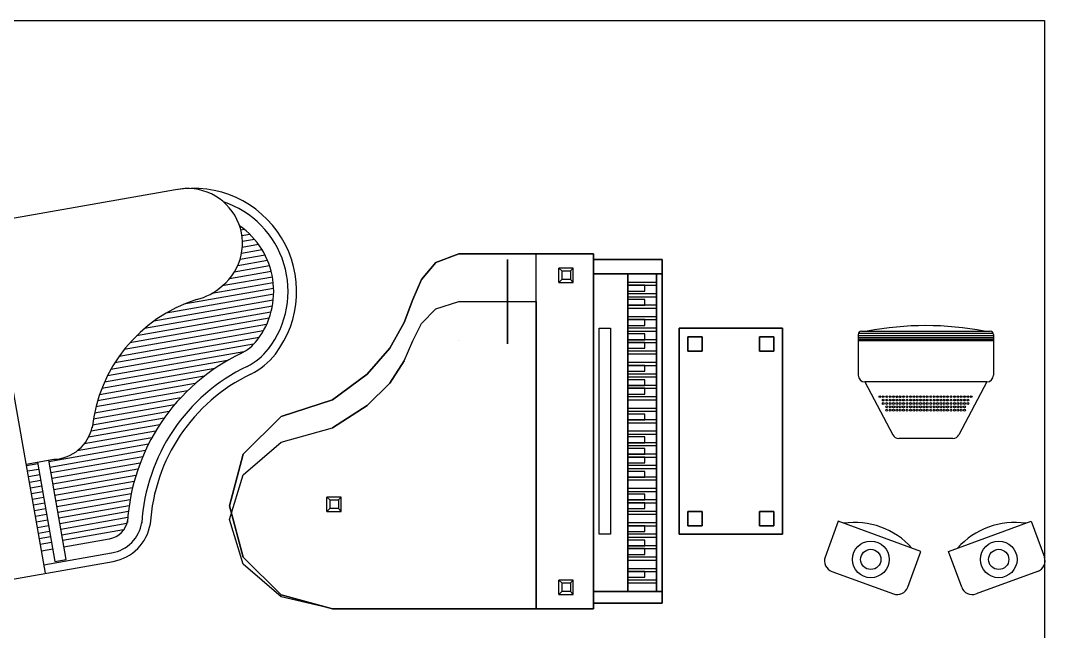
# Model space of a CAD drawing. Extents: x -42728 to 99010, y -18674 to 47645.
# Drawn here: x 48297 to 52845, y 26386 to 29096 of the extents above; entities that cross this region are included whole.
import ezdxf

# ---------------------------------------------------------------- set-up
doc = ezdxf.new("R2010")
doc.units = 0
doc.header["$LTSCALE"] = 100
doc.header["$MEASUREMENT"] = 0
doc.linetypes.add('BLACK_S', pattern=[10000, 10000, 0])
doc.linetypes.add('SHINY', pattern=[10000, 10000, 0])
doc.layers.get('0').update_dxf_attribs({"linetype": 'CONTINUOUS'})
doc.layers.add('PUB_TEXT', color=7, linetype='CONTINUOUS')

# ---------------------------------------------------------------- blocks, each defined once
blk = doc.blocks.new('12ZPIA03')
at = {"color": 8, "linetype": 'BLACK_S'}
for p, q in [((30.5, 50, 37), (32, 54, 37)), ((28, 45.5, 37), (30.5, 50, 37)), ((24, 41, 37), (28, 45.5, 37)), ((18, 36.5, 37), (24, 41, 37))]:
    blk.add_line(p, q, dxfattribs=at)
at = {"color": 0, "linetype": 'ByBlock', "extrusion": (-2.46063e-17, -0.5, 0.866025)}
for p, q in [((30.5, 43.3, 65), (32, 46.77, 67)), ((28, 39.4, 62.75), (30.5, 43.3, 65)), ((24, 35.51, 60.5), (28, 39.4, 62.75)), ((18, 31.61, 58.25), (24, 35.51, 60.5))]:
    blk.add_line(p, q, dxfattribs=at)
at = {"color": 8, "linetype": 'BLACK_S'}
for points, invisible_edges in [([(36, 60.5, 37), (36, 60.5, 37), (40, 62, 37), (40, 54, 37)], 12), ([(40, 0, 37), (40, 62, 37), (63.5, 62, 37), (63.5, 0, 37)], 1), ([(33.5, 57.5, 37), (40, 54, 37), (36, 60.5, 37)], 3), ([(40, 54, 37), (32, 54, 37), (33.5, 57.5, 37), (40, 54, 37)], 5), ([(40, 50, 37), (30.5, 50, 37), (32, 54, 37), (40, 54, 37)], 13), ([(28, 45.5, 37), (40, 45.5, 37), (40, 50, 37), (30.5, 50, 37)], 7), ([(40, 41, 37), (24, 41, 37), (28, 45.5, 37), (40, 45.5, 37)], 13), ([(18, 36.5, 37), (40, 36.5, 37), (40, 41, 37), (24, 41, 37)], 7), ([(18, 18, 37), (9, 33.59, 37), (18, 36.5, 37)], 9), ([(18, 0, 37), (18, 36.5, 37), (40, 36.5, 37), (40, 0, 37)], 7), ([(18, 18, 37), (2.41, 27, 37), (9, 33.59, 37)], 9), ([(18, 18, 37), (0, 18, 37), (2.41, 27, 37)], 9), ([(18, 18, 37), (2.41, 9, 37), (0, 18, 37)], 9), ([(18, 18, 37), (9, 2.41, 37), (2.41, 9, 37)], 9), ([(18, 18, 37), (18, 0, 37), (9, 2.41, 37)], 9)]:
    blk.add_3dface(points, dxfattribs=dict(at, invisible_edges=invisible_edges))
at = {"color": 0, "linetype": 'ByBlock'}
for points in [[(36, 60.5, 40), (36, 60.5, 26), (40, 62, 26), (40, 62, 40)], [(40, 62, 40), (40, 62, 26), (63.5, 62, 26), (63.5, 62, 40)], [(48.5, 60, 37), (48.5, 46.29, 66.58), (48.5, 46.87, 66.97), (48.5, 61, 37)], [(53.5, 0, 40), (53.5, 62, 40), (63.5, 62, 40), (63.5, 0, 40)], [(63.5, 62, 26), (63.5, 62, 40), (63.5, 0, 40), (63.5, 0, 26)], [(63.5, 61, 31), (75.5, 61, 31), (75.5, 61, 26), (63.5, 61, 26)], [(63.5, 58.5, 31), (63.5, 61, 31), (75.5, 61, 31), (75.5, 58.5, 31)], [(75.5, 58.5, 26), (75.5, 58.5, 31), (75.5, 61, 31), (75.5, 61, 26)], [(33.5, 57.5, 26), (33.5, 57.5, 40), (36, 60.5, 40), (36, 60.5, 26)], [(57.5, 57, 26), (57.5, 59.5, 26), (58, 59), (58, 57.5)], [(59.5, 59), (60, 59.5, 26), (57.5, 59.5, 26), (58, 59)], [(60, 57, 26), (60, 59.5, 26), (59.5, 59), (59.5, 57.5)], [(32, 54, 40), (32, 54, 26), (33.5, 57.5, 26), (33.5, 57.5, 40)], [(60, 57, 26), (59.5, 57.5), (58, 57.5), (57.5, 57, 26)], [(63.5, 3, 31), (63.5, 58.5, 31), (69.5, 58.5, 31), (69.5, 3, 31)], [(69.5, 3.5, 29.5), (69.5, 3.5, 31), (69.5, 58.5, 31), (69.5, 58.5, 29.5)], [(75.5, 58.5, 29.5), (69.5, 58.5, 29.5), (69.5, 58.5, 31), (75.5, 58.5, 31)], [(75.5, 3, 29.5), (74.5, 3, 29.5), (74.5, 58.5, 29.5), (75.5, 58.5, 29.5)], [(75.5, 3, 26), (75.5, 3, 29.5), (75.5, 58.5, 29.5), (75.5, 58.5, 26)], [(30.5, 50, 26), (30.5, 50, 40), (32, 54, 40), (32, 54, 26)], [(28, 45.5, 40), (28, 45.5, 26), (30.5, 50, 26), (30.5, 50, 40)], [(64.5, 13, 37.5), (64.5, 49, 37.5), (66.5, 49, 31), (66.5, 13, 31)], [(78.5, 49, 20), (78.5, 49, 17), (96.5, 49, 17), (96.5, 49, 20)], [(78.5, 13, 17), (78.5, 13, 20), (78.5, 49, 20), (78.5, 49, 17)], [(78.5, 13, 20), (78.5, 49, 20), (96.5, 49, 20), (96.5, 13, 20)], [(96.5, 49, 17), (96.5, 49, 20), (96.5, 13, 20), (96.5, 13, 17)], [(82.5, 47.5), (82.5, 47.5, 17), (80, 47.5, 17), (80, 47.5)], [(80, 45, 17), (80, 47.5, 17), (80, 47.5), (80, 45)], [(82.5, 45, 17), (82.5, 47.5, 17), (82.5, 47.5), (82.5, 45)], [(95, 47.5, 17), (92.5, 47.5, 17), (92.5, 47.5), (95, 47.5)], [(92.5, 45, 17), (92.5, 47.5, 17), (92.5, 47.5), (92.5, 45)], [(95, 45, 17), (95, 47.5, 17), (95, 47.5), (95, 45)], [(24, 41, 26), (24, 41, 40), (28, 45.5, 40), (28, 45.5, 26)], [(82.5, 45, 17), (82.5, 45), (80, 45), (80, 45, 17)], [(92.5, 45, 17), (95, 45, 17), (95, 45), (92.5, 45)], [(18, 36.5, 40), (18, 36.5, 26), (24, 41, 26), (24, 41, 40)], [(9, 33.59, 26), (9, 33.59, 40), (18, 36.5, 40), (18, 36.5, 26)], [(2.41, 27, 40), (2.41, 27, 26), (9, 33.59, 26), (9, 33.59, 40)], [(0, 18, 40), (0, 18, 26), (2.41, 27, 26), (2.41, 27, 40)], [(2.41, 9, 26), (2.41, 9, 40), (0, 18, 40), (0, 18, 26)], [(19, 19), (19.5, 19.5, 26), (17, 19.5, 26), (17.5, 19)], [(17, 17, 26), (17, 19.5, 26), (17.5, 19), (17.5, 17.5)], [(19.5, 17, 26), (19.5, 19.5, 26), (19, 19), (19, 17.5)], [(17, 17, 26), (19.5, 17, 26), (19, 17.5), (17.5, 17.5)], [(82.5, 17), (82.5, 17, 17), (80, 17, 17), (80, 17)], [(80, 14.5, 17), (80, 17, 17), (80, 17), (80, 14.5)], [(82.5, 14.5, 17), (82.5, 17, 17), (82.5, 17), (82.5, 14.5)], [(95, 17), (95, 17, 17), (92.5, 17, 17), (92.5, 17)], [(92.5, 14.5, 17), (92.5, 17, 17), (92.5, 17), (92.5, 14.5)], [(95, 14.5, 17), (95, 17, 17), (95, 17), (95, 14.5)], [(80, 14.5, 17), (82.5, 14.5, 17), (82.5, 14.5), (80, 14.5)], [(95, 14.5, 17), (95, 14.5), (92.5, 14.5), (92.5, 14.5, 17)], [(96.5, 13, 20), (96.5, 13, 17), (78.5, 13, 17), (78.5, 13, 20)], [(9, 2.41, 40), (9, 2.41, 26), (2.41, 9, 26), (2.41, 9, 40)], [(57.5, 2.5, 26), (57.5, 5, 26), (58, 4.5), (58, 3)], [(59.5, 4.5), (60, 5, 26), (57.5, 5, 26), (58, 4.5)], [(60, 2.5, 26), (60, 5, 26), (59.5, 4.5), (59.5, 3)], [(18, 0, 26), (18, 0, 40), (9, 2.41, 40), (9, 2.41, 26)], [(57.5, 2.5, 26), (60, 2.5, 26), (59.5, 3), (58, 3)], [(63.5, 3, 31), (75.5, 3, 31), (75.5, 1, 31), (63.5, 1, 31)], [(75.5, 3, 29.5), (75.5, 3, 31), (69.5, 3, 31), (69.5, 3, 29.5)], [(75.5, 1, 26), (75.5, 1, 31), (75.5, 3, 31), (75.5, 3, 26)], [(63.5, 0, 40), (63.5, 0, 26), (18, 0, 26), (18, 0, 40)], [(63.5, 1, 31), (75.5, 1, 31), (75.5, 1, 26), (63.5, 1, 26)]]:
    blk.add_3dface(points, dxfattribs=at)
at = {"color": 8, "linetype": 'BLACK_S'}
for points in [[(69.5, 3, 29.5), (69.5, 58.5, 29.5), (74.5, 58.5, 29.5), (74.5, 3, 29.5)], [(69.5, 55.5, 30.5), (72.5, 55.5, 30.5), (72.5, 56.5, 30.5), (69.5, 56.5, 30.5)], [(69.5, 53, 30.5), (72.5, 53, 30.5), (72.5, 54, 30.5), (69.5, 54, 30.5)], [(69.5, 49.5, 30.5), (72.5, 49.5, 30.5), (72.5, 50.5, 30.5), (69.5, 50.5, 30.5)], [(69.5, 47, 30.5), (72.5, 47, 30.5), (72.5, 48, 30.5), (69.5, 48, 30.5)], [(69.5, 45.5, 30.5), (72.5, 45.5, 30.5), (72.5, 46.5, 30.5), (69.5, 46.5, 30.5)], [(69.5, 41.5, 30.5), (72.5, 41.5, 30.5), (72.5, 42.5, 30.5), (69.5, 42.5, 30.5)], [(69.5, 39, 30.5), (72.5, 39, 30.5), (72.5, 40, 30.5), (69.5, 40, 30.5)], [(69.5, 37.5, 30.5), (72.5, 37.5, 30.5), (72.5, 38.5, 30.5), (69.5, 38.5, 30.5)], [(69.5, 33, 30.5), (72.5, 33, 30.5), (72.5, 34, 30.5), (69.5, 34, 30.5)], [(69.5, 29, 30.5), (72.5, 29, 30.5), (72.5, 30, 30.5), (69.5, 30, 30.5)], [(69.5, 27, 30.5), (72.5, 27, 30.5), (72.5, 28, 30.5), (69.5, 28, 30.5)], [(69.5, 25.5, 30.5), (72.5, 25.5, 30.5), (72.5, 26.5, 30.5), (69.5, 26.5, 30.5)], [(69.5, 23, 30.5), (72.5, 23, 30.5), (72.5, 24, 30.5), (69.5, 24, 30.5)], [(69.5, 19, 30.5), (72.5, 19, 30.5), (72.5, 20, 30.5), (69.5, 20, 30.5)], [(69.5, 17.5, 30.5), (72.5, 17.5, 30.5), (72.5, 18.5, 30.5), (69.5, 18.5, 30.5)], [(69.5, 13.5, 30.5), (72.5, 13.5, 30.5), (72.5, 14.5, 30.5), (69.5, 14.5, 30.5)], [(69.5, 11, 30.5), (72.5, 11, 30.5), (72.5, 12, 30.5), (69.5, 12, 30.5)], [(69.5, 9.5, 30.5), (72.5, 9.5, 30.5), (72.5, 10.5, 30.5), (69.5, 10.5, 30.5)], [(69.5, 5.5, 30.5), (72.5, 5.5, 30.5), (72.5, 6.5, 30.5), (69.5, 6.5, 30.5)]]:
    blk.add_3dface(points, dxfattribs=at)
at = {"color": 7, "linetype": 'SHINY'}
for points in [[(69.5, 57, 30), (69.5, 58.5, 30), (74.5, 58.5, 30), (74.5, 57, 30)], [(69.5, 56.5, 30), (74.5, 56.5, 30), (74.5, 55, 30), (69.5, 55, 30)], [(69.5, 53, 30), (69.5, 54.5, 30), (74.5, 54.5, 30), (74.5, 53, 30)], [(69.5, 52.5, 30), (74.5, 52.5, 30), (74.5, 51, 30), (69.5, 51, 30)], [(69.5, 49, 30), (69.5, 50.5, 30), (74.5, 50.5, 30), (74.5, 49, 30)], [(69.5, 48.5, 30), (74.5, 48.5, 30), (74.5, 47, 30), (69.5, 47, 30)], [(69.5, 45, 30), (69.5, 46.5, 30), (74.5, 46.5, 30), (74.5, 45, 30)], [(69.5, 44.5, 30), (74.5, 44.5, 30), (74.5, 43, 30), (69.5, 43, 30)], [(69.5, 41, 30), (69.5, 42.5, 30), (74.5, 42.5, 30), (74.5, 41, 30)], [(69.5, 40.5, 30), (74.5, 40.5, 30), (74.5, 39, 30), (69.5, 39, 30)], [(69.5, 37, 30), (69.5, 38.5, 30), (74.5, 38.5, 30), (74.5, 37, 30)], [(69.5, 36.5, 30), (74.5, 36.5, 30), (74.5, 35, 30), (69.5, 35, 30)], [(69.5, 33, 30), (69.5, 34.5, 30), (74.5, 34.5, 30), (74.5, 33, 30)], [(69.5, 32.5, 30), (74.5, 32.5, 30), (74.5, 31, 30), (69.5, 31, 30)], [(69.5, 29, 30), (69.5, 30.5, 30), (74.5, 30.5, 30), (74.5, 29, 30)], [(69.5, 28.5, 30), (74.5, 28.5, 30), (74.5, 27, 30), (69.5, 27, 30)], [(69.5, 25, 30), (69.5, 26.5, 30), (74.5, 26.5, 30), (74.5, 25, 30)], [(69.5, 24.5, 30), (74.5, 24.5, 30), (74.5, 23, 30), (69.5, 23, 30)], [(69.5, 21, 30), (69.5, 22.5, 30), (74.5, 22.5, 30), (74.5, 21, 30)], [(69.5, 20.5, 30), (74.5, 20.5, 30), (74.5, 19, 30), (69.5, 19, 30)], [(69.5, 17, 30), (69.5, 18.5, 30), (74.5, 18.5, 30), (74.5, 17, 30)], [(69.5, 16.5, 30), (74.5, 16.5, 30), (74.5, 15, 30), (69.5, 15, 30)], [(69.5, 13, 30), (69.5, 14.5, 30), (74.5, 14.5, 30), (74.5, 13, 30)], [(69.5, 12.5, 30), (74.5, 12.5, 30), (74.5, 11, 30), (69.5, 11, 30)], [(69.5, 9, 30), (69.5, 10.5, 30), (74.5, 10.5, 30), (74.5, 9, 30)], [(69.5, 8.5, 30), (74.5, 8.5, 30), (74.5, 7, 30), (69.5, 7, 30)], [(69.5, 5, 30), (69.5, 6.5, 30), (74.5, 6.5, 30), (74.5, 5, 30)], [(69.5, 4.5, 30), (74.5, 4.5, 30), (74.5, 3, 30), (69.5, 3, 30)]]:
    blk.add_3dface(points, dxfattribs=at)
at = {"color": 0, "linetype": 'ByBlock'}
for points, invisible_edges in [([(33.5, 49.8, 68.75), (40, 46.77, 67), (36, 52.39, 70.25)], 3), ([(36, 52.39, 70.25), (36, 52.39, 70.25), (40, 53.69, 71), (40, 46.77, 67)], 12), ([(40, 0, 40), (40, 53.69, 71), (53.5, 53.69, 71), (53.5, 0, 40)], 1), ([(40, 46.77, 67), (32, 46.77, 67), (33.5, 49.8, 68.75), (40, 46.77, 67)], 5), ([(40, 43.3, 65), (30.5, 43.3, 65), (32, 46.77, 67), (40, 46.77, 67)], 13), ([(28, 39.4, 62.75), (40, 39.4, 62.75), (40, 43.3, 65), (30.5, 43.3, 65)], 7), ([(40, 35.51, 60.5), (24, 35.51, 60.5), (28, 39.4, 62.75), (40, 39.4, 62.75)], 13), ([(18, 31.61, 58.25), (40, 31.61, 58.25), (40, 35.51, 60.5), (24, 35.51, 60.5)], 7), ([(18, 15.59, 49), (9, 29.09, 56.79), (18, 31.61, 58.25)], 9), ([(18, 0, 40), (18, 31.61, 58.25), (40, 31.61, 58.25), (40, 0, 40)], 7), ([(18, 15.59, 49), (2.41, 23.38, 53.5), (9, 29.09, 56.79)], 9), ([(18, 15.59, 49), (0, 15.59, 49), (2.41, 23.38, 53.5)], 9), ([(18, 15.59, 49), (2.41, 7.79, 44.5), (0, 15.59, 49)], 9), ([(18, 15.59, 49), (9, 2.09, 41.21), (2.41, 7.79, 44.5)], 9), ([(18, 15.59, 49), (18, 0, 40), (9, 2.09, 41.21)], 9)]:
    blk.add_3dface(points, dxfattribs=dict(at, invisible_edges=invisible_edges))
blk = doc.blocks.new('三角钢琴1')
at = {"color": 2, "linetype": 'ByBlock'}
for p, q in [((1735, 1569.7), (609.4, 1371.2)), ((882.8, -179.6), (609.4, 1371.2)), ((932.8, -170.8), (659.4, 1380.1)), ((613.8, 1346.2), (313.6, 1293.3)), ((313.6, 1293.3), (578.2, -207.5)), ((566.6, 1028.4), (616.7, 1037.2)), ((725.4, 127.9), (566.6, 1028.4)), ((616.7, 1037.2), (775.4, 136.7)), ((775.4, 136.7), (725.4, 127.9)), ((882.8, -179.6), (1458.1, -78.2)), ((578.2, -207.5), (878.4, -154.6))]:
    blk.add_line(p, q, dxfattribs=at)
at = {"color": 3, "linetype": 'ByBlock'}
for p, q in [((1158, -131.1), (884.5, 1419.8)), ((347.4, 1247.7), (472.5, 1269.7)), ((347.4, 1247.7), (594.4, -153.1)), ((719.5, -131.1), (472.5, 1269.7)), ((1072.7, 352.7), (1195.9, 374.4)), ((1250.5, -70.7), (1172.7, 370.3)), ((1122.7, 361.5), (1200.4, -79.5)), ((1240.4, -13.4), (1440.5, 21.9)), ((1151.3, -93.6), (1451.5, -40.7)), ((1200.4, -79.5), (1250.5, -70.7)), ((594.4, -153.1), (719.5, -131.1))]:
    blk.add_line(p, q, dxfattribs=at)
at = {"color": 0, "linetype": 'ByBlock'}
for p, q in [((2040.9, 1393.6), (2024.6, 1390.7)), ((2064.7, 1372), (2029.4, 1365.8))]:
    blk.add_line(p, q, dxfattribs=at)
at = {"color": 9, "linetype": 'ByBlock'}
for p, q in [((2103, 1327.2), (2030.9, 1314.5)), ((2085.2, 1349.8), (2031.5, 1340.4)), ((2131.4, 1280.6), (2020.8, 1261.1)), ((2118.3, 1304.1), (2027.5, 1288.1)), ((2151.5, 1232.6), (1995.4, 1205)), ((2142.4, 1256.8), (2010.4, 1233.5)), ((2164.2, 1183.2), (1941.7, 1144)), ((2158.8, 1208.1), (1973.9, 1175.5)), ((2167.9, 1158.1), (1895, 1110)), ((2169.8, 1106.8), (1693, 1022.8)), ((2169.7, 1132.6), (1771.6, 1062.4)), ((2163.9, 1054.2), (1597.1, 954.3)), ((2167.9, 1080.7), (1639.2, 987.5)), ((2157.8, 1027.4), (1562.4, 922.4)), ((2138.1, 972.3), (1507.3, 861.1)), ((2149.3, 1000.1), (1532.8, 891.4)), ((2105.3, 914.9), (1465.4, 802.1)), ((2123.6, 943.9), (1485, 831.3)), ((2080.7, 884.8), (1448.2, 773.3)), ((2038.2, 851.5), (1433, 744.8)), ((1908.4, 777), (1408, 688.8)), ((1965.3, 812.9), (1419.7, 716.7)), ((1862, 743.1), (1397.8, 661.2)), ((1822.5, 710.3), (1389.1, 633.9)), ((1757.9, 647.3), (1375.5, 579.9)), ((1788.2, 678.5), (1381.7, 606.8)), ((1730.8, 616.8), (1370.4, 553.2)), ((1684.5, 557), (1360.9, 500)), ((1706.5, 586.7), (1366.5, 526.7)), ((1664.5, 527.7), (1349.1, 472.1)), ((1630, 470), (1298.1, 411.5)), ((1646.4, 498.7), (1330.2, 443)), ((1615, 441.6), (1173.9, 363.8)), ((1601.5, 413.4), (1178.3, 338.8)), ((1589.2, 385.5), (1182.7, 313.8)), ((1123.8, 355), (1073.8, 346.2)), ((1128.2, 330), (1078.2, 321.2)), ((1578.1, 357.7), (1187.1, 288.8)), ((1568.2, 330.2), (1191.5, 263.8)), ((1132.7, 305), (1082.6, 296.1)), ((1137.1, 280), (1087, 271.1)), ((1559.3, 302.8), (1195.9, 238.7)), ((1551.4, 275.6), (1200.3, 213.7)), ((1141.5, 254.9), (1091.4, 246.1)), ((1145.9, 229.9), (1095.9, 221.1)), ((1544.5, 248.6), (1204.7, 188.7)), ((1150.3, 204.9), (1100.3, 196.1)), ((1538.5, 221.8), (1209.1, 163.7)), ((1533.4, 195.1), (1213.6, 138.7)), ((1154.7, 179.9), (1104.7, 171.1)), ((1159.1, 154.9), (1109.1, 146.1)), ((1529.2, 168.5), (1218, 113.7)), ((1525.8, 142.2), (1222.4, 88.7)), ((1163.5, 129.9), (1113.5, 121)), ((1167.9, 104.9), (1117.9, 96)), ((1523.2, 115.9), (1226.8, 63.6)), ((1172.3, 79.8), (1122.3, 71)), ((1176.8, 54.8), (1126.7, 46)), ((1519.2, 89.4), (1231.2, 38.6)), ((1504.9, 61.1), (1235.6, 13.6)), ((1181.2, 29.8), (1131.1, 21)), ((1185.6, 4.8), (1135.5, -4)), ((1140.3, -31.1), (1190.3, -22.2))]:
    blk.add_line(p, q, dxfattribs=at)
at = {"color": 1, "linetype": 'ByBlock'}
for p, q in [((355.1, 1203.9), (480.2, 1226)), ((362.9, 1160.1), (487.9, 1182.2)), ((370.6, 1116.4), (495.7, 1138.4)), ((378.3, 1072.6), (503.4, 1094.6)), ((386, 1028.8), (511.1, 1050.9)), ((393.7, 985), (518.8, 1007.1)), ((401.5, 941.3), (526.5, 963.3)), ((409.2, 897.5), (534.2, 919.5)), ((416.9, 853.7), (542, 875.8)), ((424.6, 809.9), (549.7, 832)), ((432.3, 766.2), (557.4, 788.2)), ((440, 722.4), (565.1, 744.4)), ((447.8, 678.6), (572.8, 700.7)), ((455.5, 634.8), (580.6, 656.9)), ((463.2, 591.1), (588.3, 613.1)), ((470.9, 547.3), (596, 569.3)), ((478.6, 503.5), (603.7, 525.6)), ((486.4, 459.7), (611.4, 481.8)), ((494.1, 416), (619.1, 438)), ((501.8, 372.2), (626.9, 394.2)), ((509.5, 328.4), (634.6, 350.5)), ((517.2, 284.6), (642.3, 306.7)), ((525, 240.9), (650, 262.9)), ((532.7, 197.1), (657.7, 219.1)), ((540.4, 153.3), (665.5, 175.4)), ((548.1, 109.5), (673.2, 131.6)), ((555.8, 65.8), (680.9, 87.8)), ((563.5, 22), (688.6, 44)), ((571.3, -21.8), (696.3, 0.3)), ((579, -65.6), (704.1, -43.5)), ((586.7, -109.3), (711.8, -87.3))]:
    blk.add_line(p, q, dxfattribs=at)
at = {"color": 9, "linetype": 'ByBlock', "const_width": 38.1}
for points in [[(484.6, 1200.9), (409.6, 1187.7)], [(499, 1119.6), (423.9, 1106.4)], [(507.8, 1069.6), (432.7, 1056.4)], [(522.1, 988.3), (447.1, 975.1)], [(537.6, 900.8), (462.5, 887.5)], [(546.4, 850.7), (471.3, 837.5)], [(560.7, 769.5), (485.7, 756.2)], [(577.2, 675.6), (502.2, 662.4)], [(585, 631.9), (509.9, 618.6)], [(592.7, 588.1), (517.6, 574.9)], [(607, 506.8), (532, 493.6)], [(622.5, 419.3), (547.4, 406)], [(631.3, 369.2), (556.2, 356)], [(646.7, 281.7), (571.7, 268.4)], [(661, 200.4), (586, 187.1)], [(669.9, 150.4), (594.8, 137.1)], [(677.6, 106.6), (602.5, 93.3)], [(693, 19), (618, 5.8)], [(708.5, -68.5), (633.4, -81.8)]]:
    blk.add_lwpolyline(points, dxfattribs=at)
at = {"color": 2, "linetype": 'ByBlock'}
blk.add_lwpolyline([(-158.8, 900.5), (0, 0), (450.3, 79.4), (291.5, 979.9)], close=True, dxfattribs=at)
for centre, radius, start, end in [((1814.4, 1119.5), 457.2, 322.5312, 99.9996), ((1935.3, 1026.7), 304.8, 295.9051, 322.5312), ((2411.3, 41.3), 789.6, 115.7278, 176.5686), ((1425.3, 119.3), 200.2, 279.4491, 351.1594)]:
    blk.add_arc(centre, radius, start, end, dxfattribs=at)
at = {"color": 3, "linetype": 'ByBlock'}
for centre, radius, start, end in [((1788.6, 1332.7), 243, 308.9766, 102.7571), ((1814.4, 1119.5), 419.1, 322.5312, 71.552), ((1814.4, 1119.5), 355.6, 322.5312, 54.8923), ((1767.7, 1333.6), 257.3, 283.4928, 312.4848), ((2035.4, 442), 674.2, 107.9382, 173.9181), ((1935.3, 1026.7), 203.2, 295.9051, 322.5312), ((1935.3, 1026.7), 266.7, 295.9051, 322.5312), ((2411.3, 41.3), 891.2, 115.7278, 176.5686), ((2411.3, 41.3), 827.7, 115.7278, 176.5686), ((1187.6, 556.5), 182.3, 272.6188, 347.8925), ((1425.3, 119.3), 98.6, 279.4491, 351.1594), ((1425.3, 119.3), 162.1, 279.4491, 351.1594)]:
    blk.add_arc(centre, radius, start, end, dxfattribs=at)
blk = doc.blocks.new('A$C36A36BCC')
for p, q in [((551.5, 592.6), (0, 356.4)), ((9.6, 372.1), (533.6, 596.5)), ((555.3, 583.9), (3.8, 347.6)), ((558.8, 575.8), (7.2, 339.5)), ((561.9, 568.5), (10.3, 332.3)), ((563.9, 563.7), (12.4, 327.5)), ((553.3, 588.6), (624.1, 423.2)), ((608.4, 383.8), (112, 171.2)), ((608.4, 383.8), (587.1, 119.6)), ((1.7, 352.4), (72.6, 186.9)), ((112, 171.2), (317.8, 4.3)), ((569, 94.5), (348.5, 0))]:
    blk.add_line(p, q)
for centre in [(516.1, 272.9), (529.8, 278.9), (543.6, 284.8), (549.5, 271), (557.4, 290.7), (563.3, 276.9), (571.2, 296.6), (405.7, 225.7), (419.5, 231.6), (433.3, 237.5), (439.2, 223.7), (447.1, 243.4), (453, 229.6), (460.9, 249.3), (466.8, 235.5), (474.7, 255.2), (480.6, 241.4), (486.5, 227.7), (488.5, 261.1), (494.4, 247.3), (500.3, 233.6), (502.3, 267), (508.2, 253.3), (514.1, 239.5), (520, 225.7), (522, 259.2), (527.9, 245.4), (533.8, 231.6), (535.7, 265.1), (541.7, 251.3), (547.6, 237.5), (553.5, 223.7), (555.4, 257.2), (561.3, 243.4), (567.3, 229.6), (569.2, 263.1), (295.4, 178.4), (309.2, 184.4), (323, 190.3), (336.8, 196.2), (342.7, 182.4), (350.6, 202.1), (356.5, 188.3), (364.4, 208), (370.3, 194.2), (376.2, 180.4), (378.2, 213.9), (384.1, 200.1), (390, 186.3), (392, 219.8), (397.9, 206), (403.8, 192.2), (409.7, 178.4), (411.7, 211.9), (417.6, 198.1), (423.5, 184.3), (425.4, 217.8), (431.3, 204), (437.3, 190.2), (445.1, 209.9), (451, 196.1), (456.9, 182.4), (458.9, 215.8), (464.8, 202), (470.7, 188.3), (472.7, 221.7), (478.6, 208), (484.5, 194.2), (492.4, 213.9), (498.3, 200.1), (506.2, 219.8), (512.1, 206), (525.9, 211.9), (539.7, 217.8), (198.9, 137.1), (212.7, 143), (226.5, 148.9), (232.4, 135.1), (240.3, 154.8), (246.2, 141), (254.1, 160.7), (260, 146.9), (265.9, 133.2), (267.9, 166.6), (273.8, 152.8), (279.7, 139.1), (281.7, 172.5), (287.6, 158.8), (293.5, 145), (301.3, 164.7), (307.3, 150.9), (313.2, 137.1), (315.1, 170.6), (321, 156.8), (326.9, 143), (328.9, 176.5), (334.8, 162.7), (340.7, 148.9), (346.6, 135.1), (348.6, 168.6), (354.5, 154.8), (360.4, 141), (362.4, 174.5), (368.3, 160.7), (374.2, 146.9), (382.1, 166.6), (388, 152.8), (395.9, 172.5), (401.8, 158.7), (415.6, 164.6), (429.4, 170.5), (443.2, 176.4), (218.6, 129.2), (224.5, 115.4), (238.3, 121.3), (244.2, 107.6), (250.1, 93.8), (252.1, 127.2), (258, 113.5), (263.9, 99.7), (271.8, 119.4), (277.7, 105.6), (285.6, 125.3), (291.5, 111.5), (299.4, 131.2), (305.3, 117.4), (319.1, 123.3), (332.9, 129.2)]:
    blk.add_circle(centre, 4.01)
for centre, radius, start, end in [((539.5, 582.7), 15, 23.1879, 113.1879), ((802.6, -755.5), 1373.4, 102.3023, 124.0735), ((596.5, 411.4), 30, 293.1879, 23.1879), ((15.5, 358.3), 15, 113.1879, 203.1879), ((100.2, 198.7), 30, 203.1879, 293.1879), ((557.2, 122), 30, 293.1879, 355.4072), ((336.7, 27.6), 30, 230.9686, 293.1879)]:
    blk.add_arc(centre, radius, start, end)
blk = doc.blocks.new('A$C3E795701')
for p, q in [((57.8, 322), (0, 163.3)), ((424.2, 188.6), (57.8, 322)), ((547.4, 188.6), (913.8, 322)), ((913.8, 322), (971.6, 163.3)), ((366.4, 29.9), (424.2, 188.6)), ((605.2, 29.9), (547.4, 188.6)), ((29.9, 99.2), (302.3, 0)), ((941.7, 99.2), (669.2, 0))]:
    blk.add_line(p, q)
for centre, radius in [((202.2, 152.9), 81.4), ((769.3, 152.9), 81.4), ((202.2, 152.9), 44.9), ((769.3, 152.9), 44.9)]:
    blk.add_circle(centre, radius)
for centre, radius, start, end in [((131.1, -22), 339, 41.5867, 98.4133), ((840.5, -22), 339, 81.5867, 138.4133), ((47, 146.2), 50, 160, 250), ((924.6, 146.2), 50, 290, 20), ((319.4, 47), 50, 250, 340), ((652.1, 47), 50, 200, 290)]:
    blk.add_arc(centre, radius, start, end)

msp = doc.modelspace()

# ---------------------------------------------------------------- linework, layer by layer
for p, q in [((39780.41405, 29096.32149), (52836.50428, 29096.32149)), ((52836.50428, 29096.32149), (52836.50428, 21483.3161))]:
    msp.add_line(p, q)

# ---------------------------------------------------------------- block references
at = {"xscale": 25.4, "yscale": 25.4, "zscale": 25.4}
msp.add_blockref('12ZPIA03', (49223.69566, 26486.46922, -1409.7), dxfattribs=at)
at = {"rotation": 336.8176815111834}
msp.add_blockref('A$C36A36BCC', (51869.97928, 27379.57687), dxfattribs=at)
msp.add_blockref('A$C3E795701', (51864.08336, 26552.47544))
at = {"layer": 'PUB_TEXT', "color": 3}
msp.add_blockref('三角钢琴1', (47249.78176, 26774.98006), dxfattribs=at)

doc.saveas('drawing.dxf')
